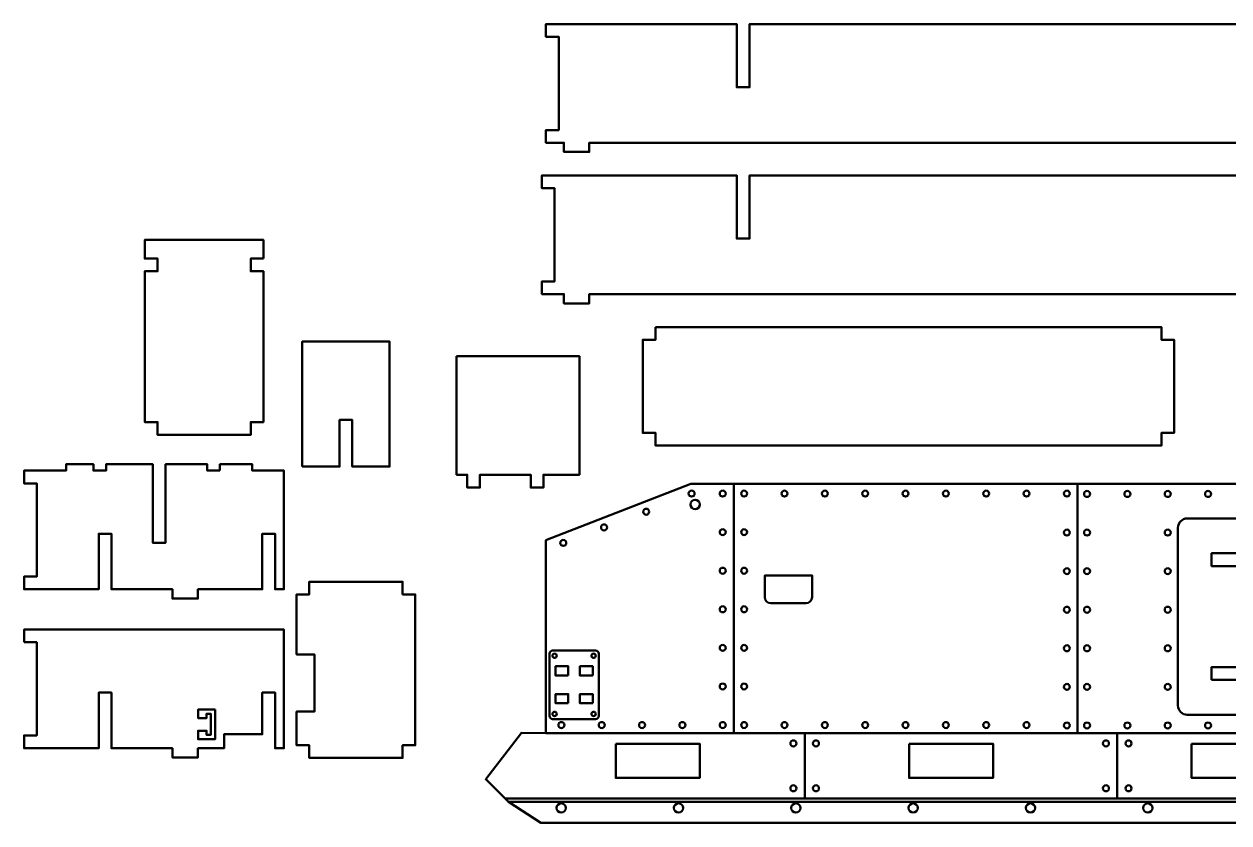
# Model space of a CAD drawing. Header units: inches. Extents: x 1117 to 1992, y -2324 to -585.
# Drawn here: x 1133.3 to 1417.6, y -1509.3 to -1320.7 of the extents above; entities that cross this region are included whole.
import ezdxf

# ---------------------------------------------------------------- set-up
doc = ezdxf.new("R2010")
doc.units = ezdxf.units.IN
doc.header["$MEASUREMENT"] = 0
doc.layers.add('Layer 1', color=7, linetype='Continuous')

# ---------------------------------------------------------------- blocks, each defined once
blk = doc.blocks.new('block 199')
at = {"layer": 'Layer 1', "color": 240, "lineweight": 50, "true_color": 0xec2227}
for points, knots in [([(1257.24, -1484.06), (1257.24, -1484.47), (1257.57, -1484.79), (1257.97, -1484.79), (1257.97, -1484.79), (1268.12, -1484.79), (1268.12, -1484.79), (1268.53, -1484.79), (1268.85, -1484.47), (1268.85, -1484.06), (1268.85, -1484.06), (1268.85, -1469.36), (1268.85, -1469.36), (1268.85, -1468.96), (1268.52, -1468.63), (1268.12, -1468.63), (1268.12, -1468.63), (1257.97, -1468.63), (1257.97, -1468.63), (1257.57, -1468.63), (1257.24, -1468.96), (1257.24, -1469.36), (1257.24, -1469.36), (1257.24, -1484.06), (1257.24, -1484.06)], [0, 0, 0, 0, 1, 1, 1, 2, 2, 2, 3, 3, 3, 4, 4, 4, 5, 5, 5, 6, 6, 6, 7, 7, 7, 8, 8, 8, 8]), ([(1258.44, -1469.34), (1258.72, -1469.34), (1258.95, -1469.57), (1258.95, -1469.85), (1258.95, -1470.13), (1258.72, -1470.36), (1258.44, -1470.36), (1258.16, -1470.36), (1257.93, -1470.13), (1257.93, -1469.85), (1257.93, -1469.57), (1258.16, -1469.34), (1258.44, -1469.34)], [0, 0, 0, 0, 1, 1, 1, 2, 2, 2, 3, 3, 3, 4, 4, 4, 4]), ([(1267.66, -1469.34), (1267.94, -1469.34), (1268.17, -1469.57), (1268.17, -1469.85), (1268.17, -1470.13), (1267.94, -1470.36), (1267.66, -1470.36), (1267.38, -1470.36), (1267.15, -1470.13), (1267.15, -1469.85), (1267.15, -1469.57), (1267.38, -1469.34), (1267.66, -1469.34)], [0, 0, 0, 0, 1, 1, 1, 2, 2, 2, 3, 3, 3, 4, 4, 4, 4]), ([(1258.44, -1483.07), (1258.72, -1483.07), (1258.95, -1483.29), (1258.95, -1483.58), (1258.95, -1483.86), (1258.72, -1484.09), (1258.44, -1484.09), (1258.16, -1484.09), (1257.93, -1483.86), (1257.93, -1483.58), (1257.93, -1483.29), (1258.16, -1483.07), (1258.44, -1483.07)], [0, 0, 0, 0, 1, 1, 1, 2, 2, 2, 3, 3, 3, 4, 4, 4, 4]), ([(1267.66, -1483.07), (1267.94, -1483.07), (1268.17, -1483.29), (1268.17, -1483.58), (1268.17, -1483.86), (1267.94, -1484.09), (1267.66, -1484.09), (1267.38, -1484.09), (1267.15, -1483.86), (1267.15, -1483.58), (1267.15, -1483.29), (1267.38, -1483.07), (1267.66, -1483.07)], [0, 0, 0, 0, 1, 1, 1, 2, 2, 2, 3, 3, 3, 4, 4, 4, 4])]:
    blk.add_open_spline(points, degree=3, knots=knots, dxfattribs=at)
blk = doc.blocks.new('block 197')
at = {"layer": 'Layer 1', "color": 240, "lineweight": 50, "true_color": 0xec2227}
for points in [[(1300.71, -1429.26), (1300.71, -1488.07)], [(1381.88, -1429.26), (1381.88, -1488.07)], [(1256.41, -1488.09), (1542.64, -1488.09)], [(1317.46, -1488.07), (1317.46, -1503.58)], [(1391.22, -1488.09), (1391.22, -1503.58)], [(1272.87, -1490.64), (1292.7, -1490.64), (1292.7, -1498.69), (1272.87, -1498.69), (1272.87, -1490.64)], [(1342.11, -1490.64), (1361.94, -1490.64), (1361.94, -1498.69), (1342.11, -1498.69), (1342.11, -1490.64)], [(1408.76, -1490.64), (1428.6, -1490.64), (1428.6, -1498.69), (1408.76, -1498.69), (1408.76, -1490.64)], [(1246.78, -1503.58), (1522.1, -1503.58)], [(1247.55, -1504.37), (1521.08, -1504.37)]]:
    blk.add_lwpolyline(points, dxfattribs=at)
at = {"layer": 'Layer 1', "color": 18, "lineweight": 50, "true_color": 0x010101}
for points in [[(1261.66, -1474.53), (1258.66, -1474.53), (1258.66, -1472.34), (1261.66, -1472.34), (1261.66, -1474.53)], [(1267.44, -1474.53), (1264.44, -1474.53), (1264.44, -1472.34), (1267.44, -1472.34), (1267.44, -1474.53)], [(1261.66, -1481.08), (1258.66, -1481.08), (1258.66, -1478.9), (1261.66, -1478.9), (1261.66, -1481.08)], [(1267.44, -1481.08), (1264.44, -1481.08), (1264.44, -1478.9), (1267.44, -1478.9), (1267.44, -1481.08)]]:
    blk.add_lwpolyline(points, dxfattribs=at)
for points, knots in [([(1290.6, -1429.26), (1290.6, -1429.26), (1256.41, -1442.58), (1256.41, -1442.58), (1256.41, -1442.58), (1256.41, -1488.09), (1256.41, -1488.09), (1256.41, -1488.09), (1250.63, -1488.07), (1250.63, -1488.07), (1250.63, -1488.07), (1242.19, -1498.99), (1242.19, -1498.99), (1242.19, -1498.99), (1247.55, -1504.35), (1247.55, -1504.35), (1247.55, -1504.35), (1255.21, -1509.31), (1255.21, -1509.31), (1255.21, -1509.31), (1510.96, -1509.31), (1510.96, -1509.31), (1513.29, -1509.31), (1515.45, -1508.58), (1517.23, -1507.34), (1517.23, -1507.34), (1553.04, -1479.7), (1553.04, -1479.7), (1553.04, -1479.7), (1553.04, -1461.19), (1553.04, -1461.19), (1553.04, -1461.19), (1542.33, -1453.12), (1542.33, -1453.12), (1542.33, -1453.12), (1439.06, -1429.26), (1439.06, -1429.26), (1439.06, -1429.26), (1290.6, -1429.26), (1290.6, -1429.26), (1290.6, -1429.26), (1290.6, -1429.26), (1290.6, -1429.26)], [0, 0, 0, 0, 1, 1, 1, 2, 2, 2, 3, 3, 3, 4, 4, 4, 5, 5, 5, 6, 6, 6, 7, 7, 7, 8, 8, 8, 9, 9, 9, 10, 10, 10, 11, 11, 11, 12, 12, 12, 13, 13, 13, 14, 14, 14, 14]), ([(1291.6, -1435.24), (1290.99, -1435.24), (1290.5, -1434.75), (1290.5, -1434.14), (1290.5, -1433.54), (1290.99, -1433.04), (1291.6, -1433.04), (1292.21, -1433.04), (1292.7, -1433.54), (1292.7, -1434.14), (1292.7, -1434.75), (1292.21, -1435.24), (1291.6, -1435.24)], [0, 0, 0, 0, 1, 1, 1, 2, 2, 2, 3, 3, 3, 4, 4, 4, 4]), ([(1413.49, -1475.55), (1413.49, -1475.55), (1413.49, -1472.54), (1413.49, -1472.54), (1413.49, -1472.54), (1438.79, -1472.54), (1438.79, -1472.54), (1438.79, -1472.54), (1438.79, -1448.67), (1438.79, -1448.67), (1438.79, -1448.67), (1413.49, -1448.67), (1413.49, -1448.67), (1413.49, -1448.67), (1413.49, -1445.67), (1413.49, -1445.67), (1413.49, -1445.67), (1438.79, -1445.67), (1438.79, -1445.67), (1438.79, -1445.67), (1438.79, -1439.62), (1438.79, -1439.62), (1438.79, -1438.41), (1437.81, -1437.44), (1436.6, -1437.44), (1436.6, -1437.44), (1407.74, -1437.44), (1407.74, -1437.44), (1406.53, -1437.44), (1405.55, -1438.41), (1405.55, -1439.62), (1405.55, -1439.62), (1405.55, -1481.6), (1405.55, -1481.6), (1405.55, -1482.8), (1406.53, -1483.78), (1407.74, -1483.78), (1407.74, -1483.78), (1436.6, -1483.78), (1436.6, -1483.78), (1437.81, -1483.78), (1438.79, -1482.8), (1438.79, -1481.6), (1438.79, -1481.6), (1438.79, -1475.55), (1438.79, -1475.55), (1438.79, -1475.55), (1413.49, -1475.55), (1413.49, -1475.55), (1413.49, -1475.55), (1413.49, -1475.55), (1413.49, -1475.55)], [0, 0, 0, 0, 1, 1, 1, 2, 2, 2, 3, 3, 3, 4, 4, 4, 5, 5, 5, 6, 6, 6, 7, 7, 7, 8, 8, 8, 9, 9, 9, 10, 10, 10, 11, 11, 11, 12, 12, 12, 13, 13, 13, 14, 14, 14, 15, 15, 15, 16, 16, 16, 17, 17, 17, 17]), ([(1319.2, -1456), (1319.2, -1456.81), (1318.54, -1457.46), (1317.74, -1457.46), (1317.74, -1457.46), (1309.51, -1457.46), (1309.51, -1457.46), (1308.71, -1457.46), (1308.06, -1456.81), (1308.06, -1456), (1308.06, -1456), (1308.06, -1450.87), (1308.06, -1450.87), (1308.06, -1450.87), (1319.19, -1450.87), (1319.19, -1450.87), (1319.19, -1450.87), (1319.2, -1456), (1319.2, -1456), (1319.2, -1456), (1319.2, -1456), (1319.2, -1456)], [0, 0, 0, 0, 1, 1, 1, 2, 2, 2, 3, 3, 3, 4, 4, 4, 5, 5, 5, 6, 6, 6, 7, 7, 7, 7]), ([(1260.01, -1506.89), (1259.4, -1506.89), (1258.91, -1506.4), (1258.91, -1505.79), (1258.91, -1505.18), (1259.4, -1504.69), (1260.01, -1504.69), (1260.62, -1504.69), (1261.11, -1505.18), (1261.11, -1505.79), (1261.11, -1506.4), (1260.62, -1506.89), (1260.01, -1506.89)], [0, 0, 0, 0, 1, 1, 1, 2, 2, 2, 3, 3, 3, 4, 4, 4, 4]), ([(1287.7, -1506.89), (1287.09, -1506.89), (1286.6, -1506.4), (1286.6, -1505.79), (1286.6, -1505.18), (1287.09, -1504.69), (1287.7, -1504.69), (1288.3, -1504.69), (1288.8, -1505.18), (1288.8, -1505.79), (1288.79, -1506.4), (1288.3, -1506.89), (1287.7, -1506.89)], [0, 0, 0, 0, 1, 1, 1, 2, 2, 2, 3, 3, 3, 4, 4, 4, 4]), ([(1315.38, -1506.89), (1314.77, -1506.89), (1314.28, -1506.4), (1314.28, -1505.79), (1314.28, -1505.18), (1314.77, -1504.69), (1315.38, -1504.69), (1315.99, -1504.69), (1316.48, -1505.18), (1316.48, -1505.79), (1316.48, -1506.4), (1315.99, -1506.89), (1315.38, -1506.89)], [0, 0, 0, 0, 1, 1, 1, 2, 2, 2, 3, 3, 3, 4, 4, 4, 4]), ([(1343.06, -1506.89), (1342.46, -1506.89), (1341.96, -1506.4), (1341.96, -1505.79), (1341.96, -1505.18), (1342.46, -1504.69), (1343.06, -1504.69), (1343.67, -1504.69), (1344.16, -1505.18), (1344.16, -1505.79), (1344.16, -1506.4), (1343.67, -1506.89), (1343.06, -1506.89)], [0, 0, 0, 0, 1, 1, 1, 2, 2, 2, 3, 3, 3, 4, 4, 4, 4]), ([(1370.75, -1506.89), (1370.14, -1506.89), (1369.65, -1506.4), (1369.65, -1505.79), (1369.65, -1505.18), (1370.14, -1504.69), (1370.75, -1504.69), (1371.36, -1504.69), (1371.85, -1505.18), (1371.85, -1505.79), (1371.85, -1506.4), (1371.36, -1506.89), (1370.75, -1506.89)], [0, 0, 0, 0, 1, 1, 1, 2, 2, 2, 3, 3, 3, 4, 4, 4, 4]), ([(1398.43, -1506.89), (1397.82, -1506.89), (1397.33, -1506.4), (1397.33, -1505.79), (1397.33, -1505.18), (1397.82, -1504.69), (1398.43, -1504.69), (1399.04, -1504.69), (1399.53, -1505.18), (1399.53, -1505.79), (1399.53, -1506.4), (1399.04, -1506.89), (1398.43, -1506.89)], [0, 0, 0, 0, 1, 1, 1, 2, 2, 2, 3, 3, 3, 4, 4, 4, 4])]:
    blk.add_open_spline(points, degree=3, knots=knots, dxfattribs=at)
at = {"layer": 'Layer 1', "color": 240, "lineweight": 50, "true_color": 0xec2227}
for points in [[(1290.78, -1430.86), (1291.17, -1430.86), (1291.49, -1431.17), (1291.49, -1431.57), (1291.49, -1431.96), (1291.17, -1432.27), (1290.78, -1432.27), (1290.39, -1432.27), (1290.07, -1431.96), (1290.07, -1431.57), (1290.07, -1431.17), (1290.39, -1430.86), (1290.78, -1430.86)], [(1298.12, -1430.86), (1298.51, -1430.86), (1298.83, -1431.17), (1298.83, -1431.57), (1298.83, -1431.96), (1298.51, -1432.27), (1298.12, -1432.27), (1297.73, -1432.27), (1297.41, -1431.96), (1297.41, -1431.57), (1297.41, -1431.17), (1297.73, -1430.86), (1298.12, -1430.86)], [(1303.18, -1430.86), (1303.57, -1430.86), (1303.88, -1431.17), (1303.88, -1431.57), (1303.88, -1431.96), (1303.57, -1432.27), (1303.18, -1432.27), (1302.79, -1432.27), (1302.47, -1431.96), (1302.47, -1431.57), (1302.47, -1431.17), (1302.79, -1430.86), (1303.18, -1430.86)], [(1312.7, -1430.86), (1313.09, -1430.86), (1313.4, -1431.17), (1313.4, -1431.57), (1313.4, -1431.96), (1313.09, -1432.27), (1312.7, -1432.27), (1312.31, -1432.27), (1311.99, -1431.96), (1311.99, -1431.57), (1311.99, -1431.17), (1312.31, -1430.86), (1312.7, -1430.86)], [(1322.22, -1430.86), (1322.61, -1430.86), (1322.92, -1431.17), (1322.92, -1431.57), (1322.92, -1431.96), (1322.61, -1432.27), (1322.22, -1432.27), (1321.83, -1432.27), (1321.51, -1431.96), (1321.51, -1431.57), (1321.51, -1431.17), (1321.83, -1430.86), (1322.22, -1430.86)], [(1331.74, -1430.86), (1332.13, -1430.86), (1332.44, -1431.17), (1332.44, -1431.57), (1332.44, -1431.96), (1332.13, -1432.27), (1331.74, -1432.27), (1331.34, -1432.27), (1331.03, -1431.96), (1331.03, -1431.57), (1331.03, -1431.17), (1331.34, -1430.86), (1331.74, -1430.86)], [(1341.26, -1430.86), (1341.65, -1430.86), (1341.96, -1431.17), (1341.96, -1431.57), (1341.96, -1431.96), (1341.65, -1432.27), (1341.26, -1432.27), (1340.87, -1432.27), (1340.55, -1431.96), (1340.55, -1431.57), (1340.55, -1431.17), (1340.87, -1430.86), (1341.26, -1430.86)], [(1350.78, -1430.86), (1351.17, -1430.86), (1351.48, -1431.17), (1351.48, -1431.57), (1351.48, -1431.96), (1351.17, -1432.27), (1350.78, -1432.27), (1350.38, -1432.27), (1350.07, -1431.96), (1350.07, -1431.57), (1350.07, -1431.17), (1350.38, -1430.86), (1350.78, -1430.86)], [(1360.3, -1430.86), (1360.69, -1430.86), (1361, -1431.17), (1361, -1431.57), (1361, -1431.96), (1360.69, -1432.27), (1360.3, -1432.27), (1359.9, -1432.27), (1359.59, -1431.96), (1359.59, -1431.57), (1359.59, -1431.17), (1359.9, -1430.86), (1360.3, -1430.86)], [(1369.82, -1430.86), (1370.21, -1430.86), (1370.52, -1431.17), (1370.52, -1431.57), (1370.52, -1431.96), (1370.21, -1432.27), (1369.82, -1432.27), (1369.42, -1432.27), (1369.11, -1431.96), (1369.11, -1431.57), (1369.11, -1431.17), (1369.42, -1430.86), (1369.82, -1430.86)], [(1379.34, -1430.86), (1379.73, -1430.86), (1380.04, -1431.17), (1380.04, -1431.57), (1380.04, -1431.96), (1379.73, -1432.27), (1379.34, -1432.27), (1378.94, -1432.27), (1378.63, -1431.96), (1378.63, -1431.57), (1378.63, -1431.17), (1378.94, -1430.86), (1379.34, -1430.86)], [(1384.1, -1430.96), (1384.49, -1430.96), (1384.81, -1431.27), (1384.81, -1431.67), (1384.81, -1432.06), (1384.49, -1432.37), (1384.1, -1432.37), (1383.71, -1432.37), (1383.39, -1432.06), (1383.39, -1431.67), (1383.39, -1431.27), (1383.71, -1430.96), (1384.1, -1430.96)], [(1393.62, -1430.96), (1394.01, -1430.96), (1394.33, -1431.27), (1394.33, -1431.67), (1394.33, -1432.06), (1394.01, -1432.37), (1393.62, -1432.37), (1393.23, -1432.37), (1392.91, -1432.06), (1392.91, -1431.67), (1392.91, -1431.27), (1393.23, -1430.96), (1393.62, -1430.96)], [(1403.14, -1430.96), (1403.53, -1430.96), (1403.85, -1431.27), (1403.85, -1431.67), (1403.85, -1432.06), (1403.53, -1432.37), (1403.14, -1432.37), (1402.75, -1432.37), (1402.43, -1432.06), (1402.43, -1431.67), (1402.43, -1431.27), (1402.75, -1430.96), (1403.14, -1430.96)], [(1412.66, -1430.96), (1413.05, -1430.96), (1413.37, -1431.27), (1413.37, -1431.67), (1413.37, -1432.06), (1413.05, -1432.37), (1412.66, -1432.37), (1412.27, -1432.37), (1411.95, -1432.06), (1411.95, -1431.67), (1411.95, -1431.27), (1412.27, -1430.96), (1412.66, -1430.96)], [(1280.06, -1435.15), (1280.45, -1435.15), (1280.77, -1435.47), (1280.77, -1435.86), (1280.77, -1436.25), (1280.45, -1436.57), (1280.06, -1436.57), (1279.67, -1436.57), (1279.35, -1436.25), (1279.35, -1435.86), (1279.35, -1435.47), (1279.67, -1435.15), (1280.06, -1435.15)], [(1270.13, -1438.85), (1270.52, -1438.85), (1270.83, -1439.17), (1270.83, -1439.56), (1270.83, -1439.95), (1270.52, -1440.26), (1270.13, -1440.26), (1269.73, -1440.26), (1269.42, -1439.95), (1269.42, -1439.56), (1269.42, -1439.17), (1269.73, -1438.85), (1270.13, -1438.85)], [(1298.12, -1439.96), (1298.51, -1439.96), (1298.83, -1440.28), (1298.83, -1440.67), (1298.83, -1441.06), (1298.51, -1441.38), (1298.12, -1441.38), (1297.73, -1441.38), (1297.41, -1441.06), (1297.41, -1440.67), (1297.41, -1440.28), (1297.73, -1439.96), (1298.12, -1439.96)], [(1303.18, -1439.96), (1303.57, -1439.96), (1303.88, -1440.28), (1303.88, -1440.67), (1303.88, -1441.06), (1303.57, -1441.38), (1303.18, -1441.38), (1302.79, -1441.38), (1302.47, -1441.06), (1302.47, -1440.67), (1302.47, -1440.28), (1302.79, -1439.96), (1303.18, -1439.96)], [(1379.33, -1440.06), (1379.73, -1440.06), (1380.04, -1440.38), (1380.04, -1440.77), (1380.04, -1441.16), (1379.73, -1441.48), (1379.33, -1441.48), (1378.94, -1441.48), (1378.63, -1441.16), (1378.63, -1440.77), (1378.63, -1440.38), (1378.94, -1440.06), (1379.33, -1440.06)], [(1384.1, -1440.06), (1384.49, -1440.06), (1384.81, -1440.38), (1384.81, -1440.77), (1384.81, -1441.16), (1384.49, -1441.48), (1384.1, -1441.48), (1383.71, -1441.48), (1383.39, -1441.16), (1383.39, -1440.77), (1383.39, -1440.38), (1383.71, -1440.06), (1384.1, -1440.06)], [(1403.14, -1440.06), (1403.53, -1440.06), (1403.85, -1440.38), (1403.85, -1440.77), (1403.85, -1441.16), (1403.53, -1441.48), (1403.14, -1441.48), (1402.75, -1441.48), (1402.43, -1441.16), (1402.43, -1440.77), (1402.43, -1440.38), (1402.75, -1440.06), (1403.14, -1440.06)], [(1260.49, -1442.5), (1260.88, -1442.5), (1261.2, -1442.82), (1261.2, -1443.21), (1261.2, -1443.6), (1260.88, -1443.92), (1260.49, -1443.92), (1260.1, -1443.92), (1259.78, -1443.6), (1259.78, -1443.21), (1259.78, -1442.82), (1260.1, -1442.5), (1260.49, -1442.5)], [(1298.12, -1449.07), (1298.51, -1449.07), (1298.83, -1449.39), (1298.83, -1449.78), (1298.83, -1450.17), (1298.51, -1450.49), (1298.12, -1450.49), (1297.73, -1450.49), (1297.41, -1450.17), (1297.41, -1449.78), (1297.41, -1449.39), (1297.73, -1449.07), (1298.12, -1449.07)], [(1303.18, -1449.07), (1303.57, -1449.07), (1303.88, -1449.39), (1303.88, -1449.78), (1303.88, -1450.17), (1303.57, -1450.49), (1303.18, -1450.49), (1302.79, -1450.49), (1302.47, -1450.17), (1302.47, -1449.78), (1302.47, -1449.39), (1302.79, -1449.07), (1303.18, -1449.07)], [(1379.33, -1449.17), (1379.73, -1449.17), (1380.04, -1449.49), (1380.04, -1449.88), (1380.04, -1450.27), (1379.73, -1450.59), (1379.33, -1450.59), (1378.94, -1450.59), (1378.63, -1450.27), (1378.63, -1449.88), (1378.63, -1449.49), (1378.94, -1449.17), (1379.33, -1449.17)], [(1384.1, -1449.17), (1384.49, -1449.17), (1384.81, -1449.49), (1384.81, -1449.88), (1384.81, -1450.27), (1384.49, -1450.59), (1384.1, -1450.59), (1383.71, -1450.59), (1383.39, -1450.27), (1383.39, -1449.88), (1383.39, -1449.49), (1383.71, -1449.17), (1384.1, -1449.17)], [(1403.14, -1449.17), (1403.53, -1449.17), (1403.85, -1449.49), (1403.85, -1449.88), (1403.85, -1450.27), (1403.53, -1450.59), (1403.14, -1450.59), (1402.75, -1450.59), (1402.43, -1450.27), (1402.43, -1449.88), (1402.43, -1449.49), (1402.75, -1449.17), (1403.14, -1449.17)], [(1298.12, -1458.18), (1298.51, -1458.18), (1298.83, -1458.49), (1298.83, -1458.89), (1298.83, -1459.28), (1298.51, -1459.59), (1298.12, -1459.59), (1297.73, -1459.59), (1297.41, -1459.28), (1297.41, -1458.89), (1297.41, -1458.49), (1297.73, -1458.18), (1298.12, -1458.18)], [(1303.18, -1458.18), (1303.57, -1458.18), (1303.88, -1458.49), (1303.88, -1458.89), (1303.88, -1459.28), (1303.57, -1459.59), (1303.18, -1459.59), (1302.79, -1459.59), (1302.47, -1459.28), (1302.47, -1458.89), (1302.47, -1458.49), (1302.79, -1458.18), (1303.18, -1458.18)], [(1379.33, -1458.28), (1379.73, -1458.28), (1380.04, -1458.59), (1380.04, -1458.99), (1380.04, -1459.38), (1379.73, -1459.69), (1379.33, -1459.69), (1378.94, -1459.69), (1378.63, -1459.38), (1378.63, -1458.99), (1378.63, -1458.59), (1378.94, -1458.28), (1379.33, -1458.28)], [(1384.1, -1458.28), (1384.49, -1458.28), (1384.81, -1458.59), (1384.81, -1458.99), (1384.81, -1459.38), (1384.49, -1459.69), (1384.1, -1459.69), (1383.71, -1459.69), (1383.39, -1459.38), (1383.39, -1458.99), (1383.39, -1458.59), (1383.71, -1458.28), (1384.1, -1458.28)], [(1403.14, -1458.28), (1403.53, -1458.28), (1403.85, -1458.59), (1403.85, -1458.99), (1403.85, -1459.38), (1403.53, -1459.69), (1403.14, -1459.69), (1402.75, -1459.69), (1402.43, -1459.38), (1402.43, -1458.99), (1402.43, -1458.59), (1402.75, -1458.28), (1403.14, -1458.28)], [(1298.12, -1467.28), (1298.51, -1467.28), (1298.83, -1467.6), (1298.83, -1467.99), (1298.83, -1468.38), (1298.51, -1468.7), (1298.12, -1468.7), (1297.73, -1468.7), (1297.41, -1468.38), (1297.41, -1467.99), (1297.41, -1467.6), (1297.73, -1467.28), (1298.12, -1467.28)], [(1303.18, -1467.28), (1303.57, -1467.28), (1303.88, -1467.6), (1303.88, -1467.99), (1303.88, -1468.38), (1303.57, -1468.7), (1303.18, -1468.7), (1302.79, -1468.7), (1302.47, -1468.38), (1302.47, -1467.99), (1302.47, -1467.6), (1302.79, -1467.28), (1303.18, -1467.28)], [(1379.33, -1467.38), (1379.73, -1467.38), (1380.04, -1467.7), (1380.04, -1468.09), (1380.04, -1468.48), (1379.73, -1468.8), (1379.33, -1468.8), (1378.94, -1468.8), (1378.63, -1468.48), (1378.63, -1468.09), (1378.63, -1467.7), (1378.94, -1467.38), (1379.33, -1467.38)], [(1384.1, -1467.38), (1384.49, -1467.38), (1384.81, -1467.7), (1384.81, -1468.09), (1384.81, -1468.48), (1384.49, -1468.8), (1384.1, -1468.8), (1383.71, -1468.8), (1383.39, -1468.48), (1383.39, -1468.09), (1383.39, -1467.7), (1383.71, -1467.38), (1384.1, -1467.38)], [(1403.14, -1467.38), (1403.53, -1467.38), (1403.85, -1467.7), (1403.85, -1468.09), (1403.85, -1468.48), (1403.53, -1468.8), (1403.14, -1468.8), (1402.75, -1468.8), (1402.43, -1468.48), (1402.43, -1468.09), (1402.43, -1467.7), (1402.75, -1467.38), (1403.14, -1467.38)], [(1298.12, -1476.39), (1298.51, -1476.39), (1298.83, -1476.71), (1298.83, -1477.1), (1298.83, -1477.49), (1298.51, -1477.81), (1298.12, -1477.81), (1297.73, -1477.81), (1297.41, -1477.49), (1297.41, -1477.1), (1297.41, -1476.71), (1297.73, -1476.39), (1298.12, -1476.39)], [(1303.18, -1476.39), (1303.57, -1476.39), (1303.88, -1476.71), (1303.88, -1477.1), (1303.88, -1477.49), (1303.57, -1477.81), (1303.18, -1477.81), (1302.79, -1477.81), (1302.47, -1477.49), (1302.47, -1477.1), (1302.47, -1476.71), (1302.79, -1476.39), (1303.18, -1476.39)], [(1379.33, -1476.49), (1379.73, -1476.49), (1380.04, -1476.81), (1380.04, -1477.2), (1380.04, -1477.59), (1379.73, -1477.91), (1379.33, -1477.91), (1378.94, -1477.91), (1378.63, -1477.59), (1378.63, -1477.2), (1378.63, -1476.81), (1378.94, -1476.49), (1379.33, -1476.49)], [(1384.1, -1476.49), (1384.49, -1476.49), (1384.81, -1476.81), (1384.81, -1477.2), (1384.81, -1477.59), (1384.49, -1477.91), (1384.1, -1477.91), (1383.71, -1477.91), (1383.39, -1477.59), (1383.39, -1477.2), (1383.39, -1476.81), (1383.71, -1476.49), (1384.1, -1476.49)], [(1403.14, -1476.49), (1403.53, -1476.49), (1403.85, -1476.81), (1403.85, -1477.2), (1403.85, -1477.59), (1403.53, -1477.91), (1403.14, -1477.91), (1402.75, -1477.91), (1402.43, -1477.59), (1402.43, -1477.2), (1402.43, -1476.81), (1402.75, -1476.49), (1403.14, -1476.49)], [(1260.04, -1485.5), (1260.43, -1485.5), (1260.75, -1485.82), (1260.75, -1486.21), (1260.75, -1486.6), (1260.43, -1486.91), (1260.04, -1486.91), (1259.65, -1486.91), (1259.33, -1486.6), (1259.33, -1486.21), (1259.33, -1485.82), (1259.65, -1485.5), (1260.04, -1485.5)], [(1269.56, -1485.5), (1269.95, -1485.5), (1270.27, -1485.82), (1270.27, -1486.21), (1270.27, -1486.6), (1269.95, -1486.91), (1269.56, -1486.91), (1269.17, -1486.91), (1268.85, -1486.6), (1268.85, -1486.21), (1268.85, -1485.82), (1269.17, -1485.5), (1269.56, -1485.5)], [(1279.08, -1485.5), (1279.47, -1485.5), (1279.79, -1485.82), (1279.79, -1486.21), (1279.79, -1486.6), (1279.47, -1486.91), (1279.08, -1486.91), (1278.69, -1486.91), (1278.37, -1486.6), (1278.37, -1486.21), (1278.37, -1485.82), (1278.69, -1485.5), (1279.08, -1485.5)], [(1288.6, -1485.5), (1288.99, -1485.5), (1289.31, -1485.82), (1289.31, -1486.21), (1289.31, -1486.6), (1288.99, -1486.91), (1288.6, -1486.91), (1288.21, -1486.91), (1287.89, -1486.6), (1287.89, -1486.21), (1287.89, -1485.82), (1288.21, -1485.5), (1288.6, -1485.5)], [(1298.12, -1485.5), (1298.51, -1485.5), (1298.83, -1485.82), (1298.83, -1486.21), (1298.83, -1486.6), (1298.51, -1486.91), (1298.12, -1486.91), (1297.73, -1486.91), (1297.41, -1486.6), (1297.41, -1486.21), (1297.41, -1485.82), (1297.73, -1485.5), (1298.12, -1485.5)], [(1303.18, -1485.5), (1303.57, -1485.5), (1303.88, -1485.82), (1303.88, -1486.21), (1303.88, -1486.6), (1303.57, -1486.91), (1303.18, -1486.91), (1302.79, -1486.91), (1302.47, -1486.6), (1302.47, -1486.21), (1302.47, -1485.82), (1302.79, -1485.5), (1303.18, -1485.5)], [(1312.7, -1485.5), (1313.09, -1485.5), (1313.4, -1485.82), (1313.4, -1486.21), (1313.4, -1486.6), (1313.09, -1486.91), (1312.7, -1486.91), (1312.31, -1486.91), (1311.99, -1486.6), (1311.99, -1486.21), (1311.99, -1485.82), (1312.31, -1485.5), (1312.7, -1485.5)], [(1322.22, -1485.5), (1322.61, -1485.5), (1322.92, -1485.82), (1322.92, -1486.21), (1322.92, -1486.6), (1322.61, -1486.91), (1322.22, -1486.91), (1321.83, -1486.91), (1321.51, -1486.6), (1321.51, -1486.21), (1321.51, -1485.82), (1321.83, -1485.5), (1322.22, -1485.5)], [(1331.74, -1485.5), (1332.13, -1485.5), (1332.44, -1485.82), (1332.44, -1486.21), (1332.44, -1486.6), (1332.13, -1486.91), (1331.74, -1486.91), (1331.34, -1486.91), (1331.03, -1486.6), (1331.03, -1486.21), (1331.03, -1485.82), (1331.34, -1485.5), (1331.74, -1485.5)], [(1341.26, -1485.5), (1341.65, -1485.5), (1341.96, -1485.82), (1341.96, -1486.21), (1341.96, -1486.6), (1341.65, -1486.91), (1341.26, -1486.91), (1340.87, -1486.91), (1340.55, -1486.6), (1340.55, -1486.21), (1340.55, -1485.82), (1340.87, -1485.5), (1341.26, -1485.5)], [(1350.78, -1485.5), (1351.17, -1485.5), (1351.48, -1485.82), (1351.48, -1486.21), (1351.48, -1486.6), (1351.17, -1486.91), (1350.78, -1486.91), (1350.38, -1486.91), (1350.07, -1486.6), (1350.07, -1486.21), (1350.07, -1485.82), (1350.38, -1485.5), (1350.78, -1485.5)], [(1360.3, -1485.5), (1360.69, -1485.5), (1361, -1485.82), (1361, -1486.21), (1361, -1486.6), (1360.69, -1486.91), (1360.3, -1486.91), (1359.9, -1486.91), (1359.59, -1486.6), (1359.59, -1486.21), (1359.59, -1485.82), (1359.9, -1485.5), (1360.3, -1485.5)], [(1369.82, -1485.5), (1370.21, -1485.5), (1370.52, -1485.82), (1370.52, -1486.21), (1370.52, -1486.6), (1370.21, -1486.91), (1369.82, -1486.91), (1369.42, -1486.91), (1369.11, -1486.6), (1369.11, -1486.21), (1369.11, -1485.82), (1369.42, -1485.5), (1369.82, -1485.5)], [(1379.33, -1485.6), (1379.73, -1485.6), (1380.04, -1485.91), (1380.04, -1486.31), (1380.04, -1486.7), (1379.73, -1487.01), (1379.33, -1487.01), (1378.94, -1487.01), (1378.63, -1486.7), (1378.63, -1486.31), (1378.63, -1485.91), (1378.94, -1485.6), (1379.33, -1485.6)], [(1384.1, -1485.6), (1384.49, -1485.6), (1384.81, -1485.91), (1384.81, -1486.31), (1384.81, -1486.7), (1384.49, -1487.01), (1384.1, -1487.01), (1383.71, -1487.01), (1383.39, -1486.7), (1383.39, -1486.31), (1383.39, -1485.91), (1383.71, -1485.6), (1384.1, -1485.6)], [(1393.62, -1485.6), (1394.01, -1485.6), (1394.33, -1485.91), (1394.33, -1486.31), (1394.33, -1486.7), (1394.01, -1487.01), (1393.62, -1487.01), (1393.23, -1487.01), (1392.91, -1486.7), (1392.91, -1486.31), (1392.91, -1485.91), (1393.23, -1485.6), (1393.62, -1485.6)], [(1403.14, -1485.6), (1403.53, -1485.6), (1403.85, -1485.91), (1403.85, -1486.31), (1403.85, -1486.7), (1403.53, -1487.01), (1403.14, -1487.01), (1402.75, -1487.01), (1402.43, -1486.7), (1402.43, -1486.31), (1402.43, -1485.91), (1402.75, -1485.6), (1403.14, -1485.6)], [(1412.66, -1485.6), (1413.05, -1485.6), (1413.37, -1485.91), (1413.37, -1486.31), (1413.37, -1486.7), (1413.05, -1487.01), (1412.66, -1487.01), (1412.27, -1487.01), (1411.95, -1486.7), (1411.95, -1486.31), (1411.95, -1485.91), (1412.27, -1485.6), (1412.66, -1485.6)], [(1314.79, -1489.83), (1315.18, -1489.83), (1315.5, -1490.15), (1315.5, -1490.54), (1315.5, -1490.93), (1315.18, -1491.25), (1314.79, -1491.25), (1314.4, -1491.25), (1314.08, -1490.93), (1314.08, -1490.54), (1314.08, -1490.15), (1314.4, -1489.83), (1314.79, -1489.83)], [(1320.13, -1489.83), (1320.52, -1489.83), (1320.84, -1490.15), (1320.84, -1490.54), (1320.84, -1490.93), (1320.52, -1491.25), (1320.13, -1491.25), (1319.74, -1491.25), (1319.42, -1490.93), (1319.42, -1490.54), (1319.42, -1490.15), (1319.74, -1489.83), (1320.13, -1489.83)], [(1388.55, -1489.83), (1388.95, -1489.83), (1389.26, -1490.15), (1389.26, -1490.54), (1389.26, -1490.93), (1388.95, -1491.25), (1388.55, -1491.25), (1388.16, -1491.25), (1387.85, -1490.93), (1387.85, -1490.54), (1387.85, -1490.15), (1388.16, -1489.83), (1388.55, -1489.83)], [(1393.89, -1489.83), (1394.28, -1489.83), (1394.6, -1490.15), (1394.6, -1490.54), (1394.6, -1490.93), (1394.28, -1491.25), (1393.89, -1491.25), (1393.5, -1491.25), (1393.18, -1490.93), (1393.18, -1490.54), (1393.18, -1490.15), (1393.5, -1489.83), (1393.89, -1489.83)], [(1314.79, -1500.42), (1315.18, -1500.42), (1315.5, -1500.74), (1315.5, -1501.13), (1315.5, -1501.52), (1315.18, -1501.84), (1314.79, -1501.84), (1314.4, -1501.84), (1314.08, -1501.52), (1314.08, -1501.13), (1314.08, -1500.74), (1314.4, -1500.42), (1314.79, -1500.42)], [(1320.13, -1500.42), (1320.52, -1500.42), (1320.84, -1500.74), (1320.84, -1501.13), (1320.84, -1501.52), (1320.52, -1501.84), (1320.13, -1501.84), (1319.74, -1501.84), (1319.42, -1501.52), (1319.42, -1501.13), (1319.42, -1500.74), (1319.74, -1500.42), (1320.13, -1500.42)], [(1388.55, -1500.42), (1388.95, -1500.42), (1389.26, -1500.74), (1389.26, -1501.13), (1389.26, -1501.52), (1388.95, -1501.84), (1388.55, -1501.84), (1388.16, -1501.84), (1387.85, -1501.52), (1387.85, -1501.13), (1387.85, -1500.74), (1388.16, -1500.42), (1388.55, -1500.42)], [(1393.89, -1500.42), (1394.28, -1500.42), (1394.6, -1500.74), (1394.6, -1501.13), (1394.6, -1501.52), (1394.28, -1501.84), (1393.89, -1501.84), (1393.5, -1501.84), (1393.18, -1501.52), (1393.18, -1501.13), (1393.18, -1500.74), (1393.5, -1500.42), (1393.89, -1500.42)]]:
    blk.add_open_spline(points, degree=3, knots=[0, 0, 0, 0, 1, 1, 1, 2, 2, 2, 3, 3, 3, 4, 4, 4, 4], dxfattribs=at)
at = {"layer": 'Layer 1'}
blk.add_blockref('block 199', (0, 0), dxfattribs=at)

msp = doc.modelspace()

# ---------------------------------------------------------------- linework, layer by layer
at = {"layer": 'Layer 1', "color": 18, "lineweight": 50, "true_color": 0x010101}
for points in [[(1423.86, -1320.74), (1304.44, -1320.74), (1304.44, -1335.63), (1301.43, -1335.63), (1301.43, -1320.74), (1256.41, -1320.74), (1256.41, -1323.74), (1259.41, -1323.74), (1259.41, -1345.75), (1256.41, -1345.75), (1256.41, -1348.74), (1260.64, -1348.74), (1260.64, -1350.93), (1266.64, -1350.93), (1266.64, -1348.74), (1463, -1348.74)], [(1423.86, -1356.48), (1304.44, -1356.48), (1304.44, -1371.36), (1301.43, -1371.36), (1301.43, -1356.48), (1255.45, -1356.48), (1255.45, -1359.48), (1258.45, -1359.48), (1258.45, -1381.49), (1255.45, -1381.49), (1255.45, -1384.48), (1260.64, -1384.48), (1260.64, -1386.66), (1266.64, -1386.66), (1266.64, -1384.48), (1463, -1384.48)], [(1189.74, -1376.09), (1189.74, -1371.67), (1161.74, -1371.67), (1161.74, -1376.09), (1164.74, -1376.09), (1164.74, -1379.09), (1161.74, -1379.09), (1161.74, -1414.71), (1164.74, -1414.71), (1164.74, -1417.71), (1186.74, -1417.71), (1186.74, -1414.71), (1189.74, -1414.71), (1189.74, -1379.09), (1186.74, -1379.09), (1186.74, -1376.09), (1189.74, -1376.09)], [(1282.26, -1392.25), (1282.26, -1395.25), (1279.26, -1395.25), (1279.26, -1417.25), (1282.26, -1417.25), (1282.26, -1420.25), (1401.65, -1420.25), (1401.65, -1417.25), (1404.65, -1417.25), (1404.65, -1395.25), (1401.65, -1395.25), (1401.65, -1392.25), (1282.26, -1392.25)], [(1198.88, -1425.18), (1207.69, -1425.18), (1207.69, -1414.19), (1210.69, -1414.19), (1210.69, -1425.18), (1219.49, -1425.18), (1219.49, -1395.7), (1198.88, -1395.7), (1198.88, -1425.18)], [(1235.32, -1399.14), (1264.32, -1399.14), (1264.32, -1427.14), (1255.82, -1427.14), (1255.82, -1430.14), (1252.82, -1430.14), (1252.82, -1427.14), (1240.82, -1427.14), (1240.82, -1430.14), (1237.82, -1430.14), (1237.82, -1427.14), (1235.32, -1427.14), (1235.32, -1399.14)], [(1179.48, -1426.16), (1176.48, -1426.16), (1176.48, -1424.66), (1166.63, -1424.66), (1166.63, -1443.16), (1163.63, -1443.16), (1163.63, -1424.66), (1152.61, -1424.66), (1152.61, -1426.16), (1149.61, -1426.16), (1149.61, -1424.66), (1143.16, -1424.66), (1143.16, -1426.16), (1133.26, -1426.16), (1133.26, -1429.16), (1136.26, -1429.16), (1136.26, -1451.16), (1133.26, -1451.16), (1133.26, -1454.16), (1150.86, -1454.16), (1150.86, -1441.05), (1153.86, -1441.05), (1153.86, -1454.16), (1168.26, -1454.16), (1168.26, -1456.35), (1174.26, -1456.35), (1174.26, -1454.16), (1189.46, -1454.16), (1189.46, -1441.05), (1192.47, -1441.05), (1192.47, -1454.16), (1194.57, -1454.16), (1194.57, -1426.16), (1187.1, -1426.16), (1187.1, -1424.66), (1179.48, -1424.66), (1179.48, -1426.16)], [(1222.56, -1455.38), (1222.56, -1452.38), (1200.56, -1452.38), (1200.56, -1455.38), (1197.56, -1455.38), (1197.56, -1469.52), (1201.76, -1469.52), (1201.76, -1483.05), (1197.56, -1483.05), (1197.56, -1490.99), (1200.56, -1490.99), (1200.56, -1493.99), (1222.56, -1493.99), (1222.56, -1490.99), (1225.56, -1490.99), (1225.56, -1455.38), (1222.56, -1455.38)], [(1133.26, -1466.67), (1136.26, -1466.67), (1136.26, -1488.67), (1133.26, -1488.67), (1133.26, -1491.68), (1150.86, -1491.68), (1150.86, -1478.56), (1153.86, -1478.56), (1153.86, -1491.68), (1168.26, -1491.68), (1168.26, -1493.86), (1174.26, -1493.86), (1174.26, -1491.68), (1180.46, -1491.68), (1180.46, -1488.37), (1189.46, -1488.37), (1189.46, -1478.56), (1192.47, -1478.56), (1192.47, -1491.68), (1194.57, -1491.68), (1194.57, -1463.67), (1133.26, -1463.67), (1133.26, -1466.67)], [(1178.32, -1482.55), (1178.32, -1489.55), (1174.31, -1489.55), (1174.31, -1487.56), (1176.32, -1487.56), (1176.32, -1488.55), (1177.32, -1488.55), (1177.32, -1483.55), (1176.32, -1483.55), (1176.32, -1484.55), (1174.31, -1484.55), (1174.31, -1482.55), (1178.32, -1482.55), (1178.32, -1482.55)]]:
    msp.add_lwpolyline(points, dxfattribs=at)

# ---------------------------------------------------------------- block references
at = {"layer": 'Layer 1'}
msp.add_blockref('block 197', (0, 0), dxfattribs=at)

doc.saveas('drawing.dxf')
